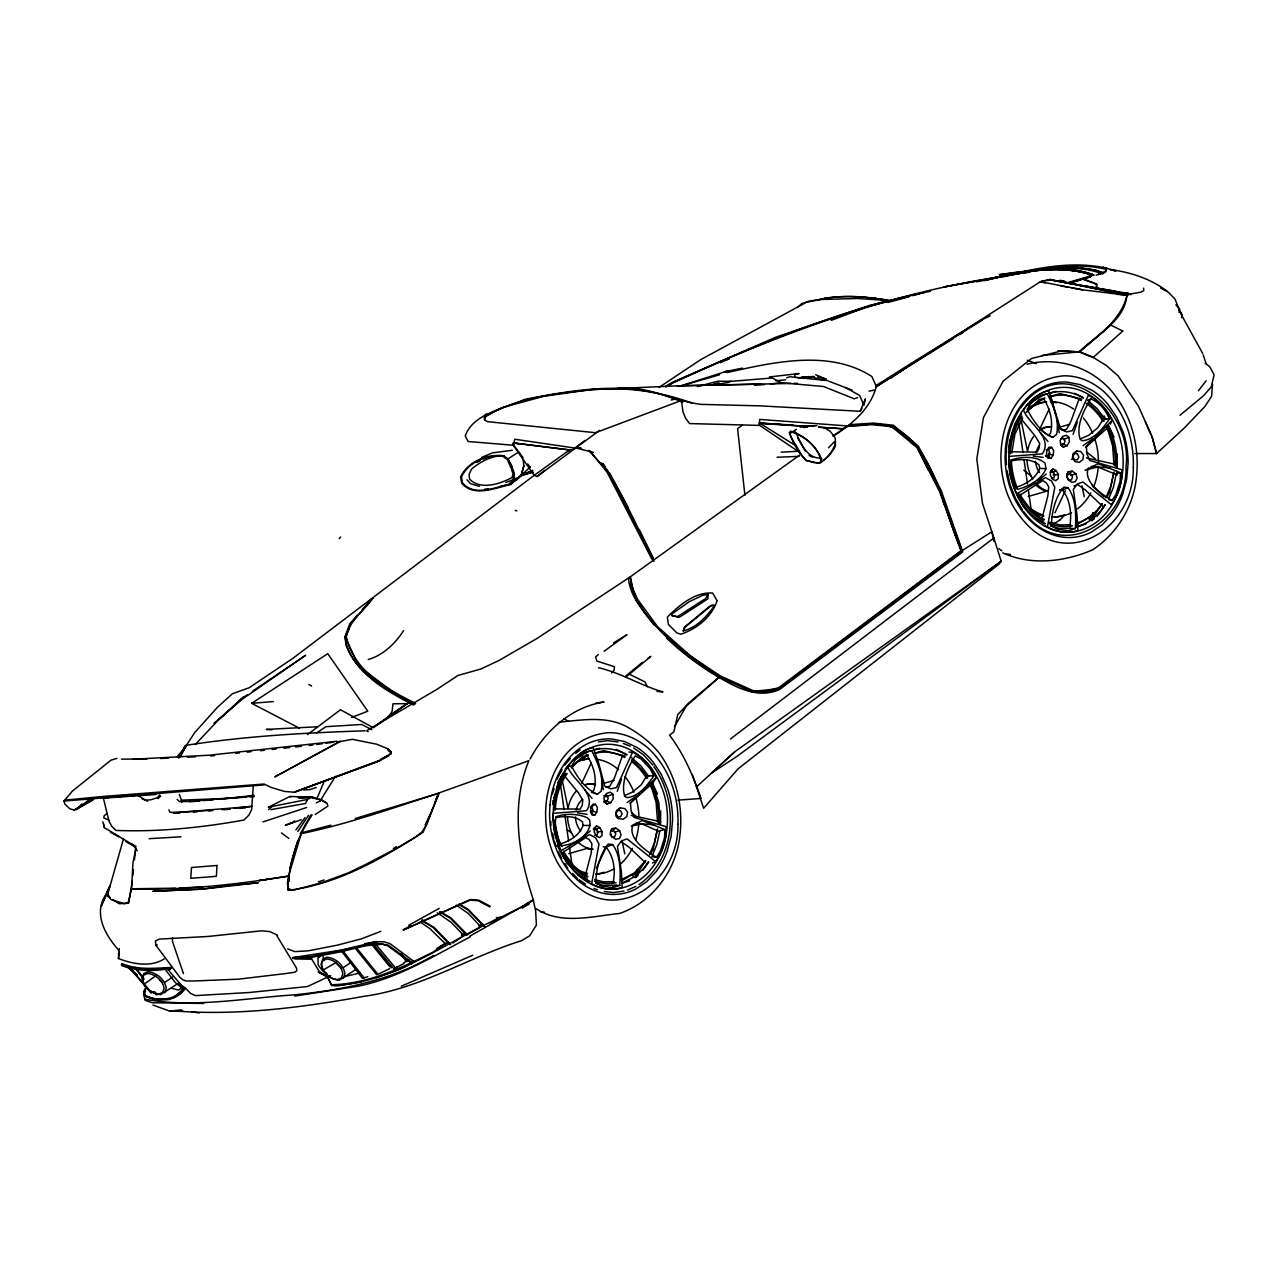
<?xml version="1.0" encoding="UTF-8"?>
<svg xmlns="http://www.w3.org/2000/svg" width="1278" height="1278" viewBox="0 0 1278 1278"><rect width="100%" height="100%" fill="white"/><g stroke="black" fill="none" stroke-linecap="round" stroke-linejoin="round"><path stroke-width="1.5" d="M602.018 831.515L602.002 835.652L599.606 837.585L596.586 836.147L594.238 832.106L594.382 827.92L596.586 826.035L599.717 827.553L602.018 831.515L596.858 831.93M131.522 889.776L132.96 862.554L135.947 848.848M294.835 958.196L293.844 958.404L311.816 957.286L340.731 951.87L364.917 945.848L382.569 944.202L387.729 945.832L410.174 962.222L409.343 963.564C384.982 975.05 358.271 984.252 331.29 984.747L327.488 976.568L330.73 975.689M1094.128 512.734L1092.658 515.897L1092.69 512.782L1094.783 513.98L1093.473 517.414L1092.323 518.341L1090.661 517.462L1092.227 518.58M514.235 480.193L514.331 473.467L511.408 465.16L508.021 458.898L503.5 455.735C487.158 453.706 467.796 461.502 460.591 476.966L461.662 483.18C474.026 497.845 495.56 487.557 510.849 484.538L514.235 480.193L521.184 475.592L523.852 465.735L523.197 459.76M660.486 824.454L660.694 810.875M1116.828 475.256L1116.892 471.374M1116.956 467.492L1117.164 453.914M171.412 968.229L170.581 967.446M555.323 810.012C555.77 797.137 559.652 784.053 567.192 773.525M657.547 822.105L656.157 802.824L652.275 789.836A64.954 51.216 85.4 0 0 650.007 784.66M835.157 444.552L835.397 438.45L833.719 435.686L830.141 431.277L824.198 427.507M1011.777 453.067L1014.876 434.232L1022.672 418.034M1096.316 288.668L1096.508 283.924L1083.456 279.035L1068.504 283.173M1114.017 465.144L1112.643 445.878L1108.745 432.875A64.954 51.216 85.4 0 0 1106.492 427.715M708.076 594.43L707.884 598.839L679.177 617.418L671.781 615.533L672.18 613.744L689.433 601.587L702.676 595.324L708.076 594.43L705.696 598.519L677.532 616.571L671.781 615.533M660.151 823.751L658.793 802.392L652.227 783.462M1008.965 453.37L1012.288 432.507L1020.627 415.478M1116.637 466.805C1117.563 452.38 1114.608 437.539 1107.85 424.743M1110.31 467.956L1097.594 466.933L1085.054 470.32L1098.121 463.706L1120.534 472.748L1120.135 481.071L1115.902 494.474L1111.94 500.513L1108.745 499.762M1058.408 474.569L1058.2 478.707L1055.644 480.672L1052.545 479.234L1050.34 475.176L1050.66 470.975L1053.056 469.09L1056.235 470.592L1058.408 474.569L1053.168 474.985M391.212 751.768L390.876 753.908L391.212 751.768L387.713 748.732L376.611 744.179L352.313 739.323L339.98 741.591L279.403 774.388M656.365 857.394C646.46 851.02 627.482 838.672 632.898 824.981L642.387 820.588L664.959 829.63L664.496 837.953L660.247 851.356L656.365 857.394L651.828 856.627M552.687 804.325L552.943 800.491M1009.013 449.297L1009.668 439.696M253.284 785.874L251.654 809.533L248.954 815.06L243.954 820.045C202.132 827.585 158.296 832.138 115.899 830.412L111.649 826.179L108.997 821.083L103.358 798.015M1212.55 384.023L1211.592 396.292L1204.882 406.548L1184.083 428.21L1156.558 453.546L1134.72 453.546M118.471 958.532L119.269 949.043L118.471 958.532C132.465 964.075 150.964 967.51 164.271 958.867M636.204 873.992L637.115 869.663L638.633 869.599L639.399 870.845L637.307 874.344M132.289 881.325L128.647 903.258L119.126 903.706L113.167 899.872M132.88 875.462L133.471 869.615M134.462 859.854L135.851 846.196L130.723 843.608M1069.766 526.472C1071.859 514.203 1070.405 500.209 1062.625 490.145L1059.797 489.825M1053.216 455.112L1053.695 450.623L1051.602 447.348L1049.014 447.188L1046.858 450.319L1046.426 454.84L1048.28 458.131L1051.107 458.243L1053.216 455.112L1048.184 454.185M613.28 881.548C615.629 869.903 613.696 856.452 606.06 847.106L603.232 846.787M264.306 784.868L63.9 801.082L65.37 800.108L103.342 796.434L264.099 784.021L271.271 787.488L284.499 791.433L294.339 792.248L379.151 761.033L389.039 755.761M596.762 812.057L597.417 807.568L595.436 804.277L593.088 804.086L591.011 807.217L590.436 811.754L592.129 815.06L594.749 815.188L596.762 812.057L590.995 811.211M1092.69 512.782L1092.498 514.012L1094.783 513.98M1096.252 288.62L1096.955 284.499L1094 283.412M1092.003 520.609L1093.201 514.363L1089 518.916L1092.003 520.609L1094.24 518.852L1093.201 514.363L1092.674 516.04M619.798 885.462C620.549 871.852 620.948 856.036 612.625 844.518L608.216 844.071C599.813 854.567 595.947 869.487 595.915 882.715L601.619 886.197L613.168 887.619L619.798 885.462L614.542 885.382M1075.357 528.581C1076.092 514.954 1076.22 499.219 1068.025 487.653L1063.6 487.19C1055.069 497.621 1051.602 512.622 1051.475 525.833L1057.257 529.316L1068.791 530.721L1075.357 528.581L1069.574 528.373M1111.94 420.574L1086.38 446.182L1086.891 453.69L1089.703 460.447L1121.844 469.761C1122.563 482.125 1118.601 494.73 1111.349 504.714L1082.945 481.998L1077.322 484.027L1073.296 489.442L1076.971 514.555L1077.913 530.386C1067.913 534.156 1056.491 532.207 1047.433 526.856L1054.813 487.237L1051.506 480.959L1045.5 477.668L1016.857 493.612C1010.547 482.365 1008.422 469.218 1008.821 456.438L1042.385 453.818C1053.36 436.9 1028.822 424.392 1023.518 410.094C1029.03 400.765 1037.976 392.969 1048.759 390.717L1060.676 429.312L1066.683 431.948L1072.354 430.67L1088.281 395.397C1099.176 400.03 1107.227 409.918 1111.94 420.574L1110.438 424.136M118.359 954.762L118.79 952.573M108.934 820.125L103.853 817.952L104.093 815.907L106.873 813.559M657.547 828.911L653.074 849.646L649.895 854.423M1114.033 471.949L1109.56 492.685L1106.381 497.461M553.949 798.047L554.7 794.612M659.815 830.876L656.812 844.614L652.339 855.27M1116.301 473.914L1113.314 487.653L1108.825 498.308M1178.987 312.423L1179.738 308.988L1175.856 304.819M657.227 829.885L654.352 842.873L649.496 854.71M1113.697 472.924L1110.838 485.912L1105.965 497.749M523.852 465.735L521.184 475.592M835.588 442.188C833.863 450.223 828 456.773 821.85 461.965M683.235 631.012L685.152 627.051L711.734 605.149L714.45 605.421C707.133 616.507 696.366 627.642 683.235 631.012L684.065 627.498L708.779 607.002M637.115 869.663L636.332 872.842L638.633 869.599M185.534 745.537L178.792 757.598L185.566 745.457L186.716 745.601M1181.495 317.727L1182.31 314.755L1180.281 312.455M289.802 868.401L297.183 842.282L299.867 837.042M123.439 839.119L107.192 896.038L110.18 897.955M637.546 871.245L632.37 875.877L635.677 877.555L637.083 872.826M1041.874 519.028L1047.816 496.04L1048.743 486.774L1046.171 482.749L1042.72 480.576L1017.576 496.743M552.431 793.926L554.093 788.478M622.61 755.362L614.399 778.046L609.686 786.385L605.58 787.28M585.212 876.005L591.203 853.017L591.906 843.752L589.286 839.742L585.851 837.569L562.384 852.761M680.327 400.861L595.548 432.715L487.541 421.66L484.57 419.951L485.928 415.733L501.711 407.746L543.837 396.308L589.989 389.774L677.372 385.844L791.034 383.432M555.611 817.648C564.429 816.003 575.483 815.556 582.464 821.962L583.103 825.412C579.573 835.365 569.253 841.435 559.508 844.199M1079.303 398.385L1071.028 421.085L1066.523 429.408L1062.481 430.303M110.339 885.031L106.985 892.411L110.946 899.584L124.445 903.706L128.327 902.252L131.538 888.785C184.32 890.526 236.989 884.376 289.02 876.037C291.831 854.024 299.579 833.288 312.12 814.965M343.383 978.117L344.932 973.564C343.558 964.826 335.459 957.861 326.737 957.286L322.711 959.283L321.225 963.82C322.375 972.702 330.571 979.715 339.405 980.194L356.035 969.347M1073.105 434.392L1077.338 422.139M164.67 992.83L166.252 988.357C164.99 979.427 156.603 972.59 147.849 971.775L143.791 973.596L142.177 978.037C143.344 987.031 151.747 993.757 160.517 994.667L178.872 982.974M1011.17 460.863C1020.307 459.026 1031.65 458.546 1039.062 465L1039.733 468.451C1036.027 478.02 1026.266 484.202 1016.729 487.03M990.21 315.842L981.296 320.059L911.47 363.144L876.325 385.349L876.117 386.883L1040.436 281.703L1082.626 289.834L1127.084 295.25C1120.95 320.203 1098.01 335.858 1079.255 351.833L1041.826 355.524M562.048 846.26L558.023 839.279L555.019 825.045L555.914 816.722C565.755 813.191 577.336 813.655 587.081 817.601L589.557 819.981C593.184 834.853 571.058 846.851 558.151 845.653M617.226 791.306L621.587 779.037M1045.979 468.611C1041.426 479.825 1028.758 486.455 1017.607 489.378L1013.662 482.381L1010.658 468.163L1011.473 459.84C1021.953 456.597 1036.123 455.559 1044.989 463.115L1045.979 468.611L1039.733 468.451M152.977 1005.035L169.063 1010.898L177.482 1011.17C239.929 1015.627 303.03 1007.368 364.454 996.217C419.887 988.868 468.85 957.174 521.648 940.64L529.603 935.895L536.393 925.112L535.674 911.102L532.974 898.722C518.357 854.167 510.625 805.459 528.836 760.698L438.658 793.079L435.191 801.817M349.485 627.722L346.226 636.252C353.159 670.599 386.643 689.05 415.606 703.331M431.533 811.147L432.954 807.536M435.814 800.316L438.658 793.079C393.912 807.76 349.389 823.527 303.221 833.24M312.631 798.079L321.113 799.708L325.938 802.728M106.521 893.514C92.719 913.067 104.828 934.314 118.327 949.81M1068.248 471.758L1066.763 475.32L1068.184 479.729L1071.699 482.317L1075.389 481.662L1077.146 478.116L1075.916 473.771L1072.194 471.119L1068.248 471.758L1066.779 474.521M438.658 793.079L426.469 825.237L421.724 832.186L414.903 837.569L393.528 849.934L365.907 864.343L348.175 872.89L322.375 882.475L294.307 889.951L288.381 889.296L287.374 882.794L289.02 876.037L258.907 880.606L271.255 878.721M617.114 388.528C646.812 384.774 672.627 400.988 701.095 404.375L759.515 405.845L860.158 411.292L865.398 398.816L863.976 405.19L859.567 395.413L845.397 387.506M323.845 782.216L316.928 798.574M556.569 787.695L561.058 777.04L568.295 766.289M1092.323 518.341L1093.872 514.714M629.99 803.287L653.026 782.887L656.237 777.471C651.492 766.8 643.457 756.832 632.482 752.295L616.491 787.567L610.916 788.861L604.813 786.21L598.423 762.311L593.04 747.598C580.547 749.579 572.991 760.442 565.211 769.005M953.276 338.574L876.325 386.419C870.414 408.72 852.873 423.385 834.47 435.383M581.73 783.254L591.283 762.934M596.267 868.337L606.619 846.324M1039.589 429.44L1049.142 409.12M1054.941 512.829L1065.277 490.832M425.095 824.901L430.814 812.968M315.139 814.517L327.887 806.114L327.12 803.367L321.752 800.14L311.832 796.961L307.503 799.437L305.474 803.495L270.888 809.645M591.57 813.255L593.04 810.332L591.922 807.137M146.267 986.408L143.791 991.201L145.101 995.69C158.121 1000.994 174.639 1001.361 183.265 988.245L184.288 988.533L172.754 998.39M327.488 976.568L331.689 985.53C394.519 983.581 445.559 941.694 500.976 917.221L520.785 907.396L533.038 899.728M1109.4 418.96C1103.01 428.322 1094.335 439.776 1082.258 440.766L1080.198 439.36C1075.772 425.957 1083.76 410.158 1090.837 398.96A33.819 23.883 75.9 0 1 1109.384 418.976L1103.505 418.849M146.73 987.143L144.174 991.984L145.484 996.473C159.159 1002.24 176.428 1001.728 185.486 988.261L190.662 993.501L195.582 995.61L249.402 992.495L307.471 986.552L328.494 976.68L318.158 972.047L327.296 976.951L319.196 971.344L311.624 958.931L295.282 958.804L293.509 957.573L311.433 956.503L375.716 943.212L388.192 945.097L411.883 962.446L433.082 952.094L445.223 943.611L429.951 928.675L420.142 921.997M319.452 955.369L317.934 958.244L318.158 964.89L322.471 970.785L326.928 973.485M556.857 779.372L562.032 769.66M1019.381 409.535C1009.157 425.83 1004.732 445.463 1006.457 464.585M653.825 775.842C647.419 785.171 638.856 796.689 626.763 797.648L624.718 796.242C620.533 782.855 628.121 766.992 635.262 755.841L641.045 758.956L650.023 768.589L653.825 775.842L646.7 775.826L641.252 784.82L632.243 792.248L624.479 795.555M157.482 798.415L159.351 794.932M180.198 756.656L186.364 745.521M300.218 833.799L310.985 814.821M1067.098 445.734L1069.398 441.693L1068.919 437.348L1066.219 435.223L1062.577 436.533L1060.101 440.575L1060.756 444.92L1063.44 447.124L1067.098 445.734L1062.513 443.722M674.512 726.607L686.302 706.047L719.322 677.228L751.815 691.574L767.135 692.037L778.973 688.602L961.679 550.898L991.856 531.76L982.415 503.149L976.807 458.962L983.437 417.634L1003.182 381.116L1031.474 358.511L1061.858 350.827L1079.239 351.913L1094.399 358.144L1106.285 365.476L1118.106 375.876L1138.363 406.053L1152.037 436.581L1156.558 453.546L1152.037 436.581M179.271 757.742L186.492 745.266C245.504 736.064 305.394 732.773 365.045 730.808M145.516 991.185L143.615 994.444L145.117 1000.307L152.226 1002.751L203.601 1003.47M571.633 766.113L575.308 759.819L584.957 752.375L591.666 750.713C597.88 762.934 604.27 777.407 601.075 791.306L597.353 794.213C585.532 789.261 577.241 777.264 571.633 766.113L568.47 766.289M1088.313 468.115C1082.881 481.902 1101.955 494.155 1111.94 500.513M307.471 734.594L340.491 709.753L373.304 727.725L388.672 717.102L392.218 711.111L392.921 703.795L407.107 703.651L409.487 702.101L414.903 704.242M178.329 757.726L194.623 732.693L217.707 707.038L232.42 693.714L249.13 687.772L293.077 658.202L534.188 475.336L566.649 452.045L576.074 447.987L593.359 452.396M319.867 801.386L335.459 776.321M530.13 759.02C544.987 730.776 571.809 706.75 604.079 702.069L596.187 702.884M158.312 798.574L160.229 795.475M557.783 782.392L563.886 772.535M610.724 802.68L613.232 798.638L612.929 794.261L610.357 792.12L606.635 793.446L603.919 797.504L604.43 801.865L606.97 804.086L610.724 802.68L605.341 800.731M1014.253 425.43L1021.362 413.928M860.158 411.292L862.059 408.241M403.544 630.693C395.301 643.489 383.096 655.31 368.192 659.512M639.399 870.845L636.156 875.27L634.351 874.408M1102.531 420.35L1097.706 427.874L1088.632 435.303L1081.028 438.594M645.646 860.797L639.288 870.366L621.443 880.909M1102.147 503.836L1095.773 513.405L1076.3 524.923M297.79 831.467L308.525 815.364M652.499 862.985L655.646 861.612C662.867 851.627 666.956 839.007 666.062 826.658L633.856 817.361L631.092 810.587L630.453 803.095L656.237 777.471M645.582 860.541L634.287 873.05L621.268 879.695M1102.067 503.58C1096.093 512.845 1086.795 520.545 1075.996 523.245M648.489 861.644L644.352 867.778L636.811 875.079M1104.975 504.682C1098.585 515.13 1088.425 523.836 1076.38 526.744M642.898 870.174L648.649 862.043M1097.083 516.472L1105.119 505.082M122.033 963.756L121.314 964.762C136.874 971.056 154.526 970.369 170.805 967.542M181.46 988.261L183.265 988.245M1090.294 276.959L1091.779 274.962C1056.81 263.268 1019.109 272.693 984.316 280.633M295.921 829.869L305.075 817.585M1198.445 390.733L1206.176 380.796M1051.011 471.614L1053.056 469.09M409.487 702.101C385.525 687.708 355.22 672.563 345.811 644.463C344.07 624.591 362.776 612.226 373.24 597.673L368.24 603.647M176.572 757.279L185.486 747.007M1073.584 454.68L1076.683 450.958L1080.948 451.677L1083.6 455.287L1082.833 459.681L1079.367 462.316L1075.038 461.63L1072.45 458.019L1073.121 453.562L1076.683 450.958M564.876 765.075L570.483 758.365M1020.499 408.193C1062.849 348.782 1133.57 409.471 1125.998 466.869C1127.883 522.814 1060.932 563.374 1023.374 511.232M64.459 800.507L72.319 791.146L111.058 760.122L116.921 758.381M371.738 598.791L361.946 609.989M357.185 615.341L349.789 623.824L344.677 637.323C351.322 671.765 384.87 690.104 413.433 705.041M351.45 622.61L353.894 619.814M367.553 604.654L351.019 623.153L345.268 636.939L358.926 666.477L397.985 695.695L414.376 704.466M391.004 753.381L379.199 760.554L294.339 792.248M339.213 538.677L340.699 537.032M228.57 798.303L182.355 800.14L180.837 801.29L181.795 802.296M318.925 957.621L321.625 954.714M195.246 744.547L217.595 720.84L243.778 696.893L214.097 723.428L242.021 699.385L305.666 655.279L252.213 691.446M828.511 447.795L834.103 441.948M93.534 799.613L76.392 809.517L81.92 803.878M611.507 673.011L614.063 670.407L614.462 666.701L596.842 661.061L595.628 656.924L598.36 654.544M789.788 433.13L791.178 431.74C804.245 436.006 818.783 447.06 820.939 461.262L819.374 462.828L814.166 462.636L806.13 460.224L802.472 456.613L790.762 436.501L789.788 433.13L794.916 431.405M571.506 767.79L578.423 761.017L588.04 755.378M593.951 828.623L596.586 826.035M1026.585 412.203L1034.892 404.056L1044.509 398.416M571.266 767.615L582.576 756.592L588.327 754.963M1026.33 412.027L1039.062 399.647L1044.813 398.001M1028.534 405.701L1033.567 400.829L1043.743 394.966M411.308 964.091L414.024 961.519L389.838 943.531L383.895 941.806L376.387 941.726L341.402 950.065L293.924 957.43M1085.501 447.524L1106.732 428.529M616.268 811.706L620.373 807.904L624.83 808.607L627.61 812.201L626.779 816.594L623.137 819.246L618.616 818.591L616.076 816.418M734.61 751.911L711.415 773.19L736.671 756.592L1001.217 561.25L998.965 564.189L738.061 768.861L703.635 808.287L696.494 786.913L734.61 751.911L1001.217 561.25L991.856 531.76L993.949 541.297M530.13 467.109L521.728 474.809L532.782 470.4L520.737 475.704L533.517 472.157M798.335 306.752L801.689 303.701L809.469 301.017L820.316 299.531L857.043 298.493L888.514 300.522M1068.073 474.809L1072.194 471.119M268.588 809.549L272.198 806.434L307.503 799.437M582.305 837.681L590.308 830.908M1038.119 480.784L1046.267 473.994M625.805 677.18L650.901 656.381L647.898 658.298M1179.961 415.302L1203.381 395.861L1211.225 386.978L1214.1 374.837L1209.707 366.626L1205.17 363.224M625.565 676.206L642.403 662.323M574.701 448.019L514.714 439.233L513.325 445.319L534.188 475.336L537.064 476.534L544.588 470.432M599.654 430.335L537.064 476.534M635.677 877.555L637.898 875.797L637.658 872.762M1041.634 430.75L1048.104 435.271L1050.388 433.482C1053.615 421.772 1050.005 408.816 1043.711 398.704M832.873 436.102L847.554 425.941L759.595 419.408L759.643 425.366L799.964 452.604M575.707 753.381L580.18 749.914M76.392 809.517L89.811 799.181M575.499 447.619L584.893 440.415M639 884.552C676.238 858.976 679.065 801.769 653.953 766.736M730.441 738.988L994.092 537.766M611.539 831.211L615.756 828.064L619.67 830.7L621.06 835.029L619.367 838.576L615.629 839.247L611.954 836.659L610.341 832.266L611.667 828.719L615.756 828.064M388.672 717.102L408.193 702.868M604.079 651.237L626.971 634.703L613.504 642.946M529.348 903.897L522.047 908.179M799.964 454.856L630.262 576.873L537.048 638.441L499.043 660.454L480.847 669.017L458.019 675.455L437.044 689.273L366.578 730.808L368.128 731.751M143.839 984.38L142.401 979.092L143.759 975.114L147.497 973.437C155.373 974.283 162.993 980.338 164.095 988.421L162.673 992.431L158.935 994.076L153.632 993.006L148.008 989.396L143.839 984.38L156.635 975.178M533.677 900.079L469.777 936.183M742.422 425.207L737.582 428.625L744.93 495.353M182.211 987.447L178.473 990.083L171.204 988.166M1047.385 450.303L1051.602 447.348M620.373 807.904L616.635 810.508L615.9 814.981L618.616 818.591M1083.057 445.623L1092.61 438.961M290.729 823.591L294.691 820.843M824.07 460.128L829.502 455.224L834.326 448.37L835.556 445.335L835.093 442.3M452.891 943.052L463.802 935.528L451.166 922.317L437.364 912.764M890.846 378.224L913.083 362.968L982.079 320.251M388.081 716.639L408.912 702.357L375.317 725.904M627.067 802.536L636.795 795.874M239.226 700.296L247.341 694.769M164.59 982.51L172.546 977.111M343.175 967.702L351.13 962.27M490.369 923.339L497.957 918.195M659.065 387.394L700.536 359.741L806.418 302.279L820.316 299.531M793.366 431.293L796.322 429.312M316.449 733.029L326.018 726.687L361.674 724.466L371.818 729.69M518.692 451.965L508.021 458.898M299.276 728.125L251.622 703.315L327.759 653.697L367.776 711.207L351.482 717.517M439.552 911.917L450.207 918.131L466.518 934.937L479.234 927.796M288.381 889.296L289.323 888.689M485.065 414.759L486.375 413.928M960.05 334.421L963.436 332.344M410.478 925.815L403.065 929.937M373 943.867L393.912 968.836L397.186 966.855M403.768 962.861L407.059 960.864L400.893 953.516M393.912 968.836L403.896 963.5M665.471 386.387L672.004 382.489L776.545 336.897L869.679 305.378L918.738 293.605M590.324 807.313L595.436 804.277M1053.2 524.044L1059.622 520.274M63.9 801.082L64.954 804.197L69.843 808.814L74.22 810.076L87.815 802.121M278.556 774.74L274.834 776.928L339.485 741.591M666.397 386.355L673.186 382.441C756.113 345.14 840.668 308.829 930.336 291.304M665.95 386.946L672.851 382.953C776.784 335.044 885.143 294.259 998.757 276.943C1029.189 270.616 1061.267 265.297 1091.7 274.562L1090.326 276.495L1070.932 282.805M393.289 848.512L396.579 846.611M1052.912 472.525L1056.235 470.592M322.887 970.162L321.385 964.922L322.679 960.8L326.385 958.947C334.293 959.522 341.53 965.737 342.839 973.628L341.434 977.798L337.712 979.603L332.536 978.676L327.056 975.226L322.887 970.162L336.433 962.318M577.081 757.79L587.257 751.927M635.565 876.293L621.731 883.178M74.22 810.076L93.118 799.309M408.752 925.272L439.233 908.354M470.112 936.934C434.089 955.768 398.576 978.037 358.191 986.201L294.771 996.089M436.9 948.34L447.46 942.797M461.534 935.4L465.064 933.547M479.138 926.151L482.653 924.298M167.945 970.162L170.118 968.293M440.926 945.848L447.891 942.237M461.837 935.001L465.336 933.196M479.282 925.959L482.764 924.154M594.861 830.013L599.717 827.553M311.832 796.961L289.707 796.545L268.428 807.201L272.198 806.434M316.321 802.872L321.752 800.14M433.641 955.369C391.292 980.577 342.616 989.843 294.259 994.875C244.961 998.022 193.745 1008.326 144.797 999.188M476.63 462.476L480.161 460.719M483.691 458.962L487.222 457.189M380.7 759.292L386.978 756.177M389.726 968.58L377.937 974.315L355.795 946.886L354.437 947.254L376.659 974.715M720.185 362.728L729.243 358.751L725.537 360.156M1098.649 274.514L1105.965 271.08L1106.748 268.268C1065.868 258.923 1023.966 271.559 983.964 280.345L998.757 276.943M847.17 426.676L842.266 428.737L818.575 427.187L842.266 428.737M1052.816 437.348L1056.571 434.424C1059.574 420.526 1053.455 406.053 1047.241 393.832L1040.611 395.493L1030.947 402.937L1027.192 409.232C1032.784 420.366 1040.931 432.523 1052.816 437.348L1048.104 435.271M262.98 821.898L306.672 807.504M1062.625 490.145L1068.025 487.653M276.751 935.528L296.464 968.053L296.911 970.609L294.883 972.207L285.393 973.596L238.012 979.204L194.224 980.977L186.221 980.993L182.994 979.843L179.99 977.478L155.932 945.305L155.405 940.928L159.367 939.074L207.947 936.47L261.671 930.799L269.993 931.646L277.534 935.161M472.764 955.241L401.276 986.201M291.592 822.601L285.266 825.364L301.225 819.741M627.434 890.079L635.821 886.437M481.471 457.508L492.461 452.843L512.334 450.271M1060.357 280.697L1054.717 281.479M1057.305 281.479L1060.101 280.361L1063.711 280.968L1067.721 283.317M380.828 931.358L361.339 938.867L337.328 945.161L308.27 950.832L294.723 951.615L287.662 948.883M1063.424 439.52L1068.919 437.348M606.06 847.106L612.625 844.518M505.737 482.541L516.807 478.228M1087.913 400.094L1090.837 398.96M831.243 320.363L864.631 307.79M294.851 791.833L378.416 761.225M857.586 397.602L854.279 398.8L823.495 386.499L780.794 382.697M376.323 977.798C387.873 972.75 402.043 970.369 411.883 962.446L410.174 962.222M887.986 302.407L908.818 296.831M1088.568 277.566L1083.377 279.419L1092.243 282.757M1073.887 486.087L1077.865 484.666L1085.326 489.921L1103.17 506.823M605.516 796.833L612.929 794.261M1065.852 283.205L1089.128 276.32L1090.485 274.419C1052.944 263.3 1013.726 273.188 976.696 281.847M160.677 796.529L151.299 799.693L145.341 800.236L141.922 798.718M1076.731 526.983L1086.124 523.852M612.769 886.437L616.507 885.191M622.146 883.306L629.655 880.814M318.541 881.82L324.117 879.983M1068.807 282.821L1091.268 276.336L1092.738 274.387C1056.507 263.412 1018.534 272.294 982.686 280.649M1070.613 475.528L1075.916 473.771M520.737 475.704L531.472 472.189M341.162 950.672L362.393 978.277L367.824 976.711M679.385 386.323L727.917 370.86M786.625 377.825L789.964 376.754L827.233 380.588L852.138 390.157M316.177 787.552L309.787 789.596L303.605 789.916M866.484 307.087L885.942 300.985M155.932 945.305L157.274 944.905M614.383 832.266L619.67 830.7M679.465 386.435L719.53 374.789M727.166 372.569C773.078 362.249 829.518 349.102 871.836 376.515L876.325 386.419M1049.717 396.899C1060.053 393.48 1072.018 395.142 1081.332 400.653M594.989 753.349C604.861 750.633 616.06 752.391 624.862 757.598M1043.679 394.854L1047.241 393.832M1050.564 396.356L1060.165 393.608L1081.747 399.103M1058.28 427.587L1069.782 424.296M1028.231 496.471L1047.385 490.976A32.765 25.832 85.4 0 1 1036.746 484.106M594.078 753.317L603.679 750.569L625.261 756.049M604.574 783.142L614.159 780.395M568.774 853.672L587.928 848.177M713.22 384.295L718.875 382.681M1049.222 393.416C1060.42 389.758 1073.312 391.867 1083.265 398.017M592.736 750.378C603.935 746.719 616.811 748.828 626.779 754.979M422.842 919.872L421.772 920.176L434.041 927.397L450.623 944.506M330.954 825.205L301.464 832.793L288.429 876.42L287.917 890.351C337.088 884.632 382.17 858.528 423.082 832.313L439.233 793.191L355.236 818.479M710.935 385.141L729.307 382.378M499.522 486.71L505.002 485.225M508.66 484.25L512.302 483.26L522.958 473.164C520.066 477.668 515.369 481.662 510.034 482.701M405.254 960.561L408.784 959.618M815.683 374.742L826.019 379.087L822.76 379.949L813.064 377.234L798.047 377.761M697.357 386.579L718.076 381.163L731.671 381.387M714.146 385.253L719.802 383.847M729.211 381.499L772.263 377.984L781.082 382.553L770.394 384.103M586.746 751.943L591.666 750.713M292.79 958.404L311.608 958.532M1048.647 393.273L1056.267 391.387M1114.831 474.154L1120.534 472.748M594.078 749.755L599.797 748.333M870.813 305.65L908.658 296.544M912.428 295.633L920 293.812M344.421 976.648L359.757 973.021M1045.148 282.949L1040.436 281.703L1049.845 279.483L1110.023 291.608L1130.567 293.94L1104.687 290.697L1068.025 282.821M121.474 759.116L146.938 759.084M984.843 280.01C1019.716 272.534 1058.12 261.878 1092.802 275.042L1084.974 272.486M631.252 826.131L641.748 823.831L654.783 824.837M985.753 279.978C1020.818 272.693 1059.414 261.734 1094.208 275.249M769.372 376.962L799.101 373.543L794.596 374.518L795.236 377.393M657.962 831.147L664.959 829.63M671.206 399.982L676.973 398.736M1009.668 275.345C1040.292 269.386 1073.824 261.942 1104.016 272.981M1003.326 276.719L1010.738 275.153M1014.444 274.371L1025.579 272.038M742.438 368.128L724.227 371.818L727.933 371.499M869.008 391.164L874.04 390.157M1015.69 274.179L1019.397 273.46M1023.103 272.725C1050.292 267.613 1079.031 262.389 1106.285 269.418L1105.582 272.006L1096.125 275.137M1041.889 281L1052.082 279.914M364.693 943.707L376.323 941.487M1050.133 472.237L1052.784 471.742L1054.765 474.553L1054.046 477.876L1051.411 478.371M593.28 829.214L595.883 828.735L597.928 831.531L597.273 834.869L594.653 835.349M920.575 293.269L924.25 292.598M994.012 277.901L943.931 286.943L1041.889 269.498M819.438 299.451C840.445 294.914 862.378 296.049 883.402 299.771M336.929 985.993L361.61 981.744M1025.275 272.917L1029.014 272.342M1042.129 270.313C1062.034 267.597 1083.84 266.495 1102.738 274.067M1127.771 294.451L1141.19 292.103L1143.762 290.521L1143.586 288.157M558.678 722.374L562.256 721.846C584.11 719.754 607.465 715.904 627.626 727.198C639.703 733.987 650.774 742.358 659.368 753.317C678.474 779.404 684.704 813.495 678.394 844.998C671.909 875.861 649.639 903.195 619.558 913.466C592.081 916.31 560.515 925.24 535.849 908.498M500.976 917.221L496.327 917.732M824.038 298.381C843.304 295.49 863.193 296.176 882.347 299.595M598.487 741.943L607.369 740.649L618.105 741.911M623.999 891.054L613.376 892.571L604.414 891.549M309.244 745.505L312.95 744.994M316.656 744.499L322.216 743.748M325.922 743.253L333.334 742.262M1060.916 444.84L1063.759 444.472L1065.069 441.245L1063.584 438.322L1060.644 438.673M604.015 801.833L606.89 801.45L608.248 798.239L606.826 795.299L603.839 795.651M803.67 427.555L807.568 427.044M336.929 741.256L209.257 755.218L133.12 759.212M1116.589 294.339L1126.908 294.93C1124.688 321.673 1096.173 334.628 1079.239 351.913L1057.912 350.779M230.519 798.079L253.811 795.347M222.005 809.709L229.928 808.798M233.906 808.351L251.75 806.322M751.815 691.574L778.973 688.602L961.903 550.514L940.017 490.784L917.38 446.741L892.3 425.989L872.682 424.024L848.688 425.51L858.624 425.366M210.742 756.033L214.576 755.617M235.631 753.365L239.449 752.95M247.117 752.135L250.935 751.72M260.504 750.697L264.402 750.282M272.198 749.451L276.096 749.036M283.892 748.205L289.739 747.582M295.601 746.959L301.448 746.336M484.666 489.17L488.42 488.771M800.028 427.187L814.517 425.702M775.874 380.78L785.714 379.806M710.233 605.788L714.45 605.421M189.799 801.833L199.624 800.955M203.553 800.587L213.378 799.708M217.308 799.357L229.018 798.367M337.041 741.751L341.018 741.4M251.446 806.45L178.057 812.393L170.006 812.329L168.856 809.869M193.345 812.137L197.227 811.818M208.889 810.875L212.787 810.556M1027.033 364.23C1060.325 355.891 1095.629 368.799 1115.774 396.356C1134.864 422.459 1141.11 456.55 1134.784 488.052C1129.177 513.037 1114.128 535.77 1092.626 549.812C1065.085 561.825 1030.803 565.914 1002.863 552.879M251.622 703.315L273.46 701.558M224.353 809.629L230.104 809.166M239.705 808.383L245.472 807.92M254.034 796.13L187.547 801.53L179.255 801.546L177.115 799.357M754.531 385.317L764.436 384.566M232.868 798.095L246.35 797.105M250.216 796.833L254.066 796.545M677.819 800.156L701.079 798.446C693.299 776.145 683.97 754.212 669.592 735.185L673.905 731.815L677.659 714.769L688.81 702.948L719.338 677.005C686.893 657.563 656.844 632.514 636.332 600.372M104.157 798.079L155.868 794.533M848.816 425.894L852.49 425.654M861.691 425.047C931.103 413.209 940.512 507.19 961.679 550.898M169.095 967.526C153.52 968.357 137.081 969.954 122.4 963.724M577.321 448.37L580.516 448.195M149.111 838.688L181.029 836.802M182.658 1010.85L177.482 1011.17L181.284 1010.946M802.312 426.421L816.946 425.622M781.209 452.172L799.022 451.214M317.934 726.735L266.255 729.418L271.99 729.786M298.956 797.887L312.423 797.2L297.598 797.089M187.738 757.183L195.406 756.8M160.693 758.493L168.552 758.142M212.356 810.268L173.041 812.744L179.751 813.255M153.584 889.121L131.538 888.785L175.31 888.178M179.255 888.002L202.946 886.964M801.546 376.994L814.358 376.483M777.072 457.236L799.022 456.374M299.068 797.935L312.902 797.392M793.782 383.384L797.488 383.304M677.372 385.844L761.001 384.119M878.513 425.111L882.475 425.047M1070.772 524.763L1060.005 524.923L1049.414 522.239M614.319 881.708L603.551 881.868L594.717 879.631M1070.9 528.309L1059.574 528.341L1050.244 525.945M614.43 885.255L603.104 885.303L595.644 883.386M610.932 830.892L613.983 830.908L615.772 833.927L614.558 837.01L611.811 837.026L610.005 833.991M583.103 825.412L590.5 825.492M1124.273 295.17L1127.084 295.25M292.63 957.573L293.636 957.605M1125.567 295.282L1124.672 295.218L1127.851 295.346M820.428 458.019C806.466 458.498 800.859 442.523 795.619 432.411M554.732 808.862L580.228 809.134L582.177 805.284L582.848 800.491L578.599 793.079L562.528 773.446M1008.278 451.757L1037.049 452.14L1039.062 448.29L1039.685 443.498L1035.228 436.117L1019.189 416.484M154.942 998.725L169.958 999.508M792.855 425.079L759.084 423.05L759.26 425.398L689.593 423.577L685.487 418.098L682.995 411.851L681.653 401.979C632.131 379.246 575.691 389.582 524.284 399.471C505.353 408.688 473.307 413.018 465.24 435.926L468.131 441.501L513.724 445.287L513.548 442.923L571.937 450.239L513.149 442.955L522.718 444.329M802.472 425.702L806.594 425.925M628.968 752.071L632.482 752.295M761.289 423.433L806.722 426.405L759.467 423.018L796.098 445.91M504.379 455.99C492.286 454.936 480.688 461.646 471.55 469.01L469.042 474.473L469.601 479.106C480.32 490.417 500.417 484.027 512.047 477.445L512.877 474.569L511.695 467.013L508.5 459.84M1124.672 295.218L1127.611 295.41M656.988 691.366L663.026 691.909C640.981 685.679 621.092 672.867 598.471 667.723M520.306 454.808L520.034 453.818M1091.268 466.454L1097.594 466.933L1113.17 473.275M870.574 297.95L888.082 299.963M635.901 823.32L641.748 823.831L656.397 830.253M1040.436 281.703L1041.49 281.799M1045.915 456.006L1048.439 456.262L1049.925 453.355L1048.759 450.144L1046.155 449.824M479.458 486.327L470.624 483.739L467.013 479.809M577.48 447.843L581.426 448.29M1006.489 554.029L1010.403 554.492M540.498 911.741L544.428 912.204M1105.678 291.815L1116.253 293.093M1077.642 267.821L1096.093 270.169L1103.138 273.204M1084.862 286.112L1115.454 291.304M1113.41 291.512L1130.966 294.611M1033.215 456.006L1043.056 457.428M577.48 812.888L587.161 814.342M1077.53 284.898L1083.009 285.745M1126.605 293.285L1129.417 293.716L1064.478 282.406L1073.887 284.355M1055.644 280.952L1060.884 281.783L1049.845 279.483L1053.887 280.681M1097.978 288.908L1101.684 289.515M332.919 985.338L335.587 985.769M1098.217 288.988L1102.003 289.611M1105.805 290.25L1109.608 290.873M870.59 297.614L882.299 299.627M1084.83 286.016L1097.818 288.301M1068.264 287.262L1060.772 285.889M1071.859 287.917L1082.626 289.834M191.7 1011.665L199.144 1013.023M1060.676 281L1066.539 283.045M1077.258 284.962L1080.709 285.601M1064.494 282.406L1079.367 285.122M1117.515 464.777L1086.348 457.939M660.774 821.754L631.204 815.364M289.707 796.545L290.825 796.769M692.101 403.161C659.512 391.052 624.83 386.643 589.989 389.774C553.981 393.928 515.306 397.666 484.25 417.539L484.57 419.951M817.824 376.866L826.019 379.087M515.226 510.433L516.823 510.865M824.15 428.05L825.492 428.418M680.966 401.596L682.867 402.123M1102.866 267.118L1115.854 271.032L1110.263 269.514C1130.742 272.31 1150.807 278.732 1167.389 291.4M597.353 794.213L591.442 792.248L593.727 790.443C597.625 778.11 593.152 764.372 586.059 754.02M121.714 965.545C137.337 971.44 155.165 971.711 171.412 968.021L168.968 970.481L169.654 971.6L184.288 988.533L178.712 983.325L185.486 988.261M133.487 845.908L125.915 841.723M1027.336 360.284L1036.314 363.559M146.73 996.281L153.072 998.629M623.344 743.476L630.278 746.192M593.887 888.418L597.353 889.776M1043.902 525.466L1047.433 526.856M674.401 398.704L675.774 399.327M637.003 870.893L638.505 871.58M809.086 455.511L812.473 457.125M1074.558 393.289L1083.329 397.57M616.331 749.403L626.859 754.515M628.952 674.001L645.086 681.957L647.259 686.717M591.57 813.575L594.749 815.188M102.831 821.802L104.365 827.665L133.104 844.934L137.225 850.717M110.371 832.282L118.806 836.643L114.397 833.927M490.385 906.31L478.723 900.191L470.288 899.504L403.624 929.889L470.112 900.127L478.244 900.718L489.698 906.901M1160.552 288.029L1168.3 292.167L1175.009 299.116L1180.968 314.053L1202.726 353.511M563.79 718.715L568.95 721.495M1044.382 519.507L1039.349 516.775L1030.372 508.979L1022.767 498.915A65.066 51.312 85.4 0 1 1020.036 494.075M587.928 876.468L582.896 873.737L573.918 865.925L566.314 855.877A65.066 51.312 85.4 0 1 563.582 851.036M1045.356 523.804C1033.199 518.021 1023.454 507.558 1017.751 495.417M590.404 881.596C574.94 874.743 564.061 860.669 557.799 845.301M1034.237 517.702L1044.477 523.66M577.768 874.663L588.024 880.622M1063.855 281.32L1066.459 282.837M440.447 911.805L451.102 918.019L467.413 934.825M422.523 921.182L433.21 927.509L449.728 944.618M137.513 795.267L147.689 801.322M459.601 904.217L468.659 909.696L484.889 926.965L467.764 909.808L458.706 904.329M281.448 832.921L288.812 838.432M910.735 442.619L917.38 446.741L928.163 469.809M308.829 684.369L311.592 686.094M1047.928 456.246L1051.107 458.243M719.322 677.228C685.966 651.62 636.077 622.594 630.262 576.873L633.041 589.414L637.674 599.446L657.515 626.603L690.759 656.173L720.52 676.046L753.237 690.679L767.215 691.015L778.909 687.548L960.928 550.722L939.506 491.327L916.805 447.332L891.677 426.66L871.58 424.663L848.288 426.357L851.787 424.504L873.577 423.098L893.482 425.27L918.371 446.166L941.071 490.161L962.781 551.904L779.5 689.577C754.531 700.616 729.626 683.682 708.651 671.174C693.714 661.317 679.449 650.438 666.557 638.026M620.996 841.659L628.696 846.899L645.294 862.522M633.632 747.981L643.313 754.675L652.962 765.139M456.31 905.159L468.467 913.61L480.832 926.854M998.741 548.613L1001.84 550.786M579.126 879.695L585.5 884.152M181.827 987.734L175.453 982.686L166.012 970.545M604.174 801.961L606.97 804.086M1086.332 451.805L1095.15 458.69M1023.742 470.208L1031.09 475.959M631.284 812.441L635.693 815.891M567.224 829.71L571.633 833.144M1104.048 496.918L1092.083 485.336M655.646 861.612L627.083 838.911L621.475 840.924L617.434 846.355L621.364 871.436L622.21 887.283C612.194 891.07 600.772 889.025 591.65 883.753L598.983 844.135L595.724 837.873L589.589 834.582L561.17 850.493C554.812 839.263 552.831 826.115 553.054 813.335L586.554 810.731C597.481 793.91 573.247 781.162 567.831 766.992M127.257 966.919L137.369 975.21M126.937 966.248L133.008 971.264M337.12 964.251L341.577 968.069M159.446 980.034L162.418 982.574M387.969 749.18L391.164 751.975L390.461 752.518L387.857 750.01M1087.802 400.509L1097.275 408.8L1105.23 419.44M631.3 757.471L640.773 765.762L648.745 776.385M1045.724 455.703L1048.28 458.131M1060.676 444.409L1063.44 447.124M572.64 873.353L577.528 878.577M400.525 954.315L407.155 961.551M588.647 450.367L608.184 471.774L652.611 558.47M1178.683 309.963L1181.367 312.918M134.302 972.606L136.906 975.529M129.046 966.615L136.762 975.322M1040.468 432.731L1047.96 441.437M130.532 968.452L151.523 992.942M128.647 966.823L150.788 992.718M584.733 789.628L592.049 798.351M375.173 943.579L395.765 968.357M372.521 945.385L389.806 966.743M372.058 943.707L391.419 967.75M135.404 968.724L144.047 979.443M153.903 991.68L156.379 994.747M135.085 967.366L143.679 978.069M154.734 991.824L157.194 994.891M590.18 451.07L607.178 472.397L651.828 559.061M600.979 462.604L608.184 471.774L653.969 561.409M342.488 950.321L364.134 977.926M602.689 463.547L605.069 466.63M512.526 443.578L523.037 457.7M527.718 463.978L530.05 467.109M653.841 624.91C643.649 610.437 629.607 596.714 628.536 578.007M602.849 463.674C622.578 493.5 636.923 526.552 652.946 558.438M1022.384 509.618L1015.467 498.388L1009.876 484.027L1007.016 470.496M561.809 858.481L558.438 851.691M564.78 863.305L567.736 868.113M797.632 437.843L805.428 451.326M1017.304 494.969L1023.726 506.903M558.087 846.803L567.272 863.864M609.574 473.004L628.361 508.149M639.16 529.427L653.234 557.927M943.1 501.743L948.084 512.382M1104.096 415.877L1105.758 419.424M1108.234 424.743L1114.017 437.14M652.579 783.462L657.547 794.085M1205.985 363.367L1203.221 354.933M1145.344 421.836L1150.823 434.408M554.253 840.924L556.345 846.308M179.351 794.453L181.524 800.539M630.469 583.359L635.757 598.663M183.473 973.644L172.514 941.551L172.466 937.924M692.5 775.075L696.494 786.913M955.784 533.916L957.494 539.108M1049.685 392.761L1053.104 404.743M1053.567 406.58L1055.436 413.976M552.607 833.192L553.837 838.991M1081.955 485.736L1084.239 496.727M1021.426 421.836L1027.528 451.166A32.765 25.832 85.4 0 1 1033.646 436.405M622.114 841.1L624.782 853.928M561.969 779.037L568.071 808.367A32.765 25.832 85.4 0 1 576.618 790.747M103.598 823.943L104.365 827.665M322.839 955.017L323.829 960.593M1057.321 419.775L1059.19 432.795M1018.742 422.97L1022.975 452.428M1024.093 460.288L1027.48 483.867M1028.327 489.762L1031.426 511.376M560.419 784.037L564.093 809.581M564.94 815.476L568.598 841.02M569.445 846.915L572.256 866.564M1076.779 519.619L1077.258 523.133M601.571 776.673L603.264 789.708M550.818 821.466L550.978 825.46M587.241 874.072A57.686 45.481 85.4 0 1 582.145 873.05M579.94 760.122A57.686 45.481 85.4 0 1 587.816 759.132M604.047 872.235A57.686 45.481 85.4 0 1 598.264 873.785M592.688 849.359A32.765 25.832 85.4 0 1 587.608 848.8M585.084 784.628A32.765 25.832 85.4 0 1 595.197 784.484M587.129 873.193A57.686 45.481 85.4 0 1 572.576 866.692M576.218 762.311A57.686 45.481 85.4 0 1 589.142 758.956M597.928 759.42A57.686 45.481 85.4 0 1 618.584 769.755M625.054 776.625A57.686 45.481 85.4 0 1 633.904 792.12M635.757 797.376A57.686 45.481 85.4 0 1 638.904 815.843M638.808 823.367A57.686 45.481 85.4 0 1 635.773 839.694M632.275 848.4A57.686 45.481 85.4 0 1 619.495 864.934M613.664 869.024A57.686 45.481 85.4 0 1 595.644 874.088M580.691 831.067A20.208 15.927 85.4 0 1 575.451 816.866M576.138 809.948A20.208 15.927 85.4 0 1 582.736 799.277M592.976 849.151A32.765 25.832 85.4 0 1 577.289 841.307M574.094 837.362A32.765 25.832 85.4 0 1 567.528 816.834M585.452 784.964A32.765 25.832 85.4 0 1 595.484 783.989M590.484 784.069A32.765 25.832 85.4 0 1 595.532 785.043M616.923 816.386A3.051 2.412 85.4 0 1 617.434 816.866M591.618 812.089A3.051 2.412 85.4 0 1 591.89 810.556M604.861 801.929A3.051 2.412 85.4 0 1 605.117 800.411M560.467 844.151A65.066 51.312 85.4 0 1 555.099 819.725M631.46 761.48A64.954 51.216 85.4 0 1 646.46 778.19M581.506 757.614A70.849 55.865 85.4 0 1 584.525 759.643M631.364 759.915A66.408 52.366 85.4 0 1 647.69 778.126M650.454 783.174A66.408 52.366 85.4 0 1 658.761 823.256M559.093 843.895A66.376 52.35 85.4 0 1 554.364 824.709M553.837 810.811A66.376 52.35 85.4 0 1 565.611 773.126M615.98 882.779A66.376 52.35 85.4 0 1 594.43 881.165M587.369 878.082A66.376 52.35 85.4 0 1 563.087 852.698M1043.966 516.216A57.686 45.481 85.4 0 1 1032.496 511.663M1029.94 406.947A57.686 45.481 85.4 0 1 1045.995 401.963M1053.072 402.171A57.686 45.481 85.4 0 1 1056.475 402.778M1064.175 514.97A57.686 45.481 85.4 0 1 1054.446 517.015M1045.819 491.103A32.765 25.832 85.4 0 1 1036.538 485.592M1040.18 429.328A32.765 25.832 85.4 0 1 1049.973 426.692M1071.555 512.686A57.686 45.481 85.4 0 1 1051.698 516.775M1043.231 515.098A57.686 45.481 85.4 0 1 1032.033 509.491M1028.119 409.711A57.686 45.481 85.4 0 1 1046.634 401.947M1050.58 401.675A57.686 45.481 85.4 0 1 1073.632 409.072M1083.425 418.098A57.686 45.481 85.4 0 1 1092.658 433.226M1094.639 438.402A57.686 45.481 85.4 0 1 1098.409 462.396M1098.265 466.166A57.686 45.481 85.4 0 1 1093.377 487.541M1090.805 492.973A57.686 45.481 85.4 0 1 1077.546 508.852M1039.557 472.556A20.208 15.927 85.4 0 1 1035.452 461.39M1036.011 452.716A20.208 15.927 85.4 0 1 1039.429 445.303M1032.672 478.803A32.765 25.832 85.4 0 1 1026.985 459.649M1040.244 430.111A32.765 25.832 85.4 0 1 1051.554 426.564M1059.925 428.178A32.765 25.832 85.4 0 1 1064.654 430.766M1071.571 459.409A3.051 2.412 85.4 0 1 1074.51 459.856M1062.801 488.675A32.765 25.832 85.4 0 1 1059.734 490.369M1049.078 456.597A3.051 2.412 85.4 0 1 1049.318 452.907M1062.05 445.718A3.051 2.412 85.4 0 1 1061.986 444.137M1016.937 487.206A65.066 51.312 85.4 0 1 1011.457 460.831M1086.364 403.385A64.954 51.216 85.4 0 1 1102.946 421.229M1064.558 514.89A71.185 56.136 85.4 0 1 1059.638 520.29M1087.85 402.953A66.408 52.366 85.4 0 1 1104.192 421.181M1106.956 426.213A66.408 52.366 85.4 0 1 1115.247 466.294M1016.282 488.755A66.376 52.35 85.4 0 1 1010.259 459.888M1010.307 453.866A66.376 52.35 85.4 0 1 1022.08 416.165M1072.45 525.817A66.376 52.35 85.4 0 1 1049.126 523.565M1043.838 521.12A66.376 52.35 85.4 0 1 1018.646 493.963M289.02 876.037L289.275 881.325L289.02 876.037M821.578 459.074L821.514 461.741L819.821 463.371L806.098 460.639L797.887 450.511L793.271 442.348L789.277 432.603L790.731 431.165C804.15 435.287 816.195 446.054 821.578 459.074M513.421 473.467L513.229 480.033L510.114 484.202C495.353 487.158 474.426 497.014 462.524 482.86L461.486 476.806C468.499 461.981 487.11 454.313 502.893 456.358L507.318 459.441L513.421 473.467M550.003 804.98L549.604 813.048A77.383 61.025 85.4 0 0 554.748 844.966L557.623 852.378A80.626 63.58 85.4 0 0 569.605 871.915C579.717 884.296 594.51 893.274 610.66 894.344A77.383 61.025 85.4 0 0 635.725 889.057L646.78 881.612L656.413 871.308A74.587 58.82 85.4 0 0 667.052 851.483L671.11 836.387L672.579 820.252A77.383 61.025 85.4 0 0 667.435 788.334L661.109 773.973L652.579 761.384A74.587 58.82 85.4 0 0 636.476 747.167L624.367 741.448L611.539 738.972A77.383 61.025 85.4 0 0 586.474 744.243C564.221 755.825 552.112 780.746 550.003 804.98M1005.498 448.099L1005.099 456.182A77.383 61.025 85.4 0 0 1010.243 488.084L1013.103 495.497A80.626 63.58 85.4 0 0 1025.1 515.034C1035.212 527.415 1050.005 536.393 1066.14 537.463A77.383 61.025 85.4 0 0 1091.204 532.175L1102.291 524.731L1111.908 514.427A74.587 58.82 85.4 0 0 1122.547 494.618L1126.621 479.506L1128.091 463.371A77.383 61.025 85.4 0 0 1122.931 431.469L1116.605 417.091L1108.074 404.519A74.587 58.82 85.4 0 0 1091.987 390.285L1079.862 384.566L1067.034 382.09A77.383 61.025 85.4 0 0 1041.969 387.362C1019.716 398.944 1007.591 423.865 1005.498 448.099M553.757 802.057L553.007 817.105L554.764 832.17L558.997 846.531A72.239 56.967 85.4 0 0 583.854 879.647A71.312 56.232 85.4 0 0 618.808 888.705C662.915 880.254 676.781 824.118 661.509 786.913A72.239 56.967 85.4 0 0 636.652 753.796A71.312 56.232 85.4 0 0 601.698 744.739C574.189 749.052 557.016 776.081 553.757 802.057M1009.428 445.159L1008.661 460.224L1010.419 475.288L1014.668 489.634A72.239 56.967 85.4 0 0 1039.509 522.75A71.312 56.232 85.4 0 0 1074.478 531.808C1118.585 523.373 1132.468 467.237 1117.18 430.015A72.239 56.967 85.4 0 0 1092.339 396.899A71.312 56.232 85.4 0 0 1057.369 387.857C1029.876 392.154 1012.671 419.184 1009.428 445.159M216.972 865.478L216.381 876.309L190.757 878.305L191.508 867.506L216.972 865.478M677.963 824.39C678.922 886.82 607.545 930.783 564.78 873.289C528.772 828.799 543.533 738.428 608.456 732.677A84.396 65.929 82.7 0 1 648.09 748.093C668.985 767.423 678.953 796.258 677.963 824.39M1133.314 467.524C1134.273 529.955 1062.881 573.918 1020.116 516.424C984.092 471.933 998.869 381.563 1063.791 375.812A84.412 66.073 83.2 0 1 1103.425 391.228C1124.352 410.542 1134.289 439.408 1133.314 467.524M717.054 600.724C711.99 616.795 696.35 629.255 680.711 634.223L676.701 632.818L668.426 624.415L667.34 617.114C678.858 605.548 695.072 591.746 712.645 593.04L717.054 600.724M1067.865 473.898L1066.874 477.014L1068.616 480.033L1071.379 480.033L1072.593 476.95L1070.852 473.914L1067.865 473.898M104.652 898.21L101.441 905.798L109.828 886.133L104.652 898.21M1074.478 453.418L1072.769 456.358L1074.111 459.537L1077.194 459.952L1078.904 457.109L1077.514 453.85L1074.478 453.418M617.609 810.412L615.852 813.335L617.242 816.53L620.389 816.946L622.114 814.086L620.693 810.827L617.609 810.412M1122.787 331.034L1093.361 357.297L1079.75 351.785L1110.566 324.979L1122.787 331.034M1017.623 272.038L999.252 274.674L1028.215 271.192L1017.623 272.038M230.631 885.239L202.531 889.121L153.056 891.293L202.531 889.121L258.268 882.779L230.631 885.239M181.684 1010.291L170.214 1010.93L181.684 1010.291"/></g></svg>
